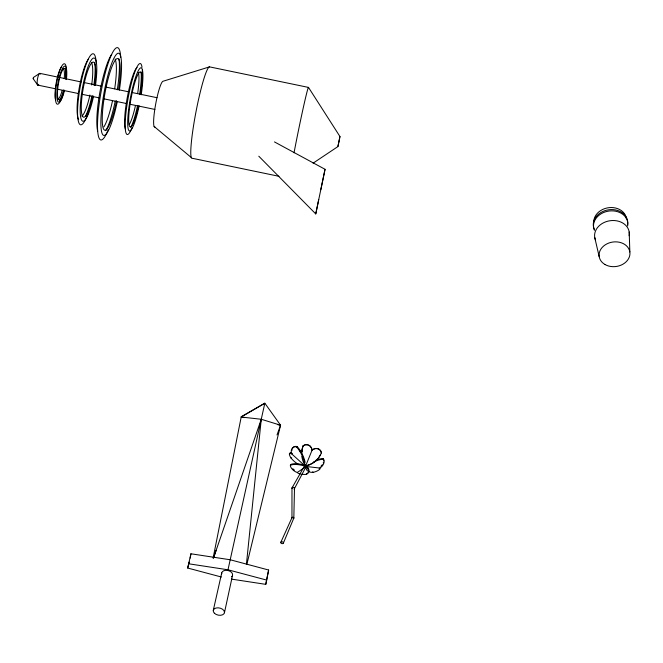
<?xml version="1.0" encoding="UTF-8"?>
<svg xmlns="http://www.w3.org/2000/svg" width="663" height="663" viewBox="0 0 663 663"><rect width="100%" height="100%" fill="white"/><g stroke="black" fill="none" stroke-linecap="round" stroke-linejoin="round"><path stroke-width="0.99" d="M291.952 517.878L291.985 488.217M293.825 517.927L294.496 488.266M33.515 77.927L33.399 77.472L33.2 78.723L37.584 84.939M246.404 564.445L261.255 419.265L264.835 403.203L280.565 425.223L246.818 564.528M305.618 466.064A21.995 21.481 7.8 0 0 321.323 452.995L321.356 452.754A5.776 5.238 -35.1 0 0 312.969 449.373L312.14 450.011L305.618 466.064A22.02 21.514 15.3 0 1 301.822 456.26M258.777 156.195L315.754 213.925L318.721 199.555M221.351 577.001L187.687 568.034L190.927 553.787L230.202 559.763L268.631 570.023L265.772 584.352L231.362 579.089M190.215 558.08L190.927 553.787M154.877 127.014A23.288 3.216 -79.4 0 1 155.573 104.646A23.288 3.216 -79.4 0 1 163.115 81.234L209.525 66.864L308.502 87.417L339.986 136.578L337.89 146.598L313.093 163.164M274.482 141.923L325.044 169.289L320.826 189.693M265.772 584.352L268.631 570.023M33.498 78.101L33.2 78.723M213.105 558.105L241.266 416.704L264.835 403.203L241.208 417.019L244.233 417.649M301.673 454.503A22.02 21.514 15.3 0 1 303.157 445.901L303.198 445.669A5.801 5.403 68.3 0 1 312.14 450.011M338.909 141.857L337.89 146.598M338.959 141.327L339.696 137.871M325.044 169.289L315.754 213.925M224.45 612.745L232.564 575.194A5.536 3.638 12.3 0 0 227.136 570.371A5.536 3.638 12.3 0 0 221.732 573.893M188.4 563.741L227.989 569.782L261.255 419.265L280.565 425.223L277.01 434.928M339.854 137.125L339.986 136.578M213.279 610.408L221.724 572.931M187.687 568.034L189.204 562.058M213.627 557.616L261.255 419.265L241.208 417.019M213.378 558.196L216.088 550.414M301.466 474.202A5.702 1.575 4.5 0 0 306.356 474.327L306.654 473.564M306.463 465.724L306.165 466.495A21.746 7.707 21.8 0 1 306.356 474.327M300.513 474.028A5.702 1.575 4.5 0 1 297.347 472.429A5.727 2.627 40.8 0 1 292.532 469.512A5.727 2.627 40.8 0 1 290.394 465.26L290.701 464.498A21.664 7.915 23.5 0 1 304.814 465.219M283.424 542.997A1.351 0.92 10.7 0 0 281.618 541.804A1.351 0.92 10.7 0 0 281.261 543.353A1.351 0.92 10.7 0 0 283.424 542.997L293.825 518.101M280.872 542.218L292.027 517.546M294.397 488.722L306.455 465.89M292.093 487.769L304.914 465.244M297.347 472.429L306.165 466.495A21.664 9.688 -36.1 0 1 309.066 464.465M33.399 77.472L39.407 73.552M290.154 453.069A5.743 1.79 53.5 0 1 292.317 453.509L291.687 453.882A5.743 1.782 53.5 0 0 289.399 453.799A5.743 1.782 53.5 0 0 291.057 458.108L291.687 457.735M296.676 447.036A21.78 12.473 62.3 0 1 305.055 465.948L291.687 453.882A5.785 4.484 69.5 0 1 292.192 448.263A5.785 4.484 69.5 0 1 296.676 447.036L297.306 446.671A21.771 12.481 62.3 0 1 305.162 462.326M316.185 460.039A21.647 9.696 -36.1 0 1 322.939 458.556L323.378 459.21A5.735 3.423 -52.3 0 1 323.685 463.619A5.735 3.423 -52.3 0 1 319.781 468.053L306.099 466.479A21.821 9.481 -34.5 0 0 307.64 470.987M39.805 73.353L81.226 81.963M84.259 82.593L101.431 86.157M105.475 87.002L128.713 91.825M132.757 92.671L157.007 97.701M37.915 85.129L55.062 88.693M57.076 89.107L78.259 93.508M82.287 94.345L99.433 97.909M103.469 98.746L126.666 103.569M129.691 104.199L154.902 109.436M278.957 176.3L192.452 158.316A46.601 4.89 -79.1 0 1 195.577 113.978A46.601 4.89 -79.1 0 1 209.525 66.864M277.54 424.593L280.565 425.223M227.989 569.782L266.741 580.108M154.131 126.476L191.309 157.537M312.762 471.7L313.201 472.354A5.702 1.641 -19.1 0 0 318.588 470.183A5.702 1.641 -19.1 0 0 319.781 468.053M594.728 237.462L599.195 256.697M629.195 232.025L629.85 251.99M594.205 229.149A17.313 14.006 -9.2 0 1 608.883 209.757A17.313 14.006 -9.2 0 1 627.571 224.732M595.507 240.097A17.445 14.039 -8.9 0 1 610.325 220.696A17.445 14.039 -8.9 0 1 629.146 235.721M594.421 230.351A17.255 13.956 -9.2 0 1 609.048 211.041A17.255 13.956 -9.2 0 1 627.67 225.95M593.816 221.873A16.393 13.285 -9.3 0 1 609.115 207.643A16.393 13.285 -9.3 0 1 626.336 218.4M299.933 450.948A4.392 3.738 59.7 0 1 302.03 451.08M307.831 467.432A21.738 7.716 21.8 0 1 307.947 472.769M294.397 470.1A5.727 2.635 40.8 0 1 292.839 468.749M290.709 465.086A5.727 2.635 40.8 0 1 290.701 464.498M290.394 465.26A21.664 7.906 23.6 0 1 304.516 465.99M300.165 451.105A4.392 3.738 59.7 0 1 302.262 451.644M292.002 518.052A0.953 0.655 10.4 0 1 292.474 517.264A0.953 0.655 10.4 0 1 293.701 517.637A0.953 0.655 10.4 0 1 293.444 518.491M292.06 488.457A1.276 0.895 10.5 0 1 292.698 487.38A1.276 0.895 10.5 0 1 294.331 487.877A1.276 0.895 10.5 0 1 293.982 489.045M304.839 465.55A0.854 0.613 10.1 0 1 305.03 465.119M313.624 461.962A21.664 9.688 -36.1 0 1 323.378 459.21M313.201 472.354A21.821 9.481 -34.5 0 1 308.312 471.451M322.939 458.556A5.735 3.423 -52.4 0 1 323.726 460.387M323.544 462.07A5.735 3.423 -52.4 0 1 323.237 462.965M322.268 464.738A5.735 3.423 -52.4 0 1 320.909 466.28M319.508 468.277A5.702 1.649 -19.1 0 1 319.21 468.675M298.135 464.158A22.061 12.191 61.7 0 1 291.057 458.108M290.029 453.931A5.743 1.79 53.5 0 1 290.029 453.434M291.902 450.484A5.776 4.484 69.5 0 1 292.068 449.531M292.375 448.66A5.776 4.484 69.5 0 1 297.306 446.671M303.157 445.901A5.81 5.403 68.3 0 1 312.099 450.243A5.785 5.238 -35.1 0 1 317.834 448.826A5.785 5.238 -35.1 0 1 321.323 452.995M301.731 452.506A22.003 21.498 15.3 0 1 303.198 445.669M320.635 454.362A21.978 21.465 7.8 0 1 318.812 457.362M317.71 458.746A21.978 21.465 7.8 0 1 307.392 465.376M306.712 467.249A16.558 1.276 40.9 0 1 307.218 467.805M307.988 468.724A16.558 1.276 40.9 0 1 308.254 469.081M63.549 92.679A20.553 4.442 -80.1 0 1 55.651 100.942A20.553 4.442 -80.1 0 1 59.728 70.684A20.553 4.442 -80.1 0 1 66.515 70.659M66.267 77.422A20.553 4.442 -80.1 0 1 66.06 79.436M55.667 100.188A18.291 3.961 -80.2 0 1 56.214 82.842A18.291 3.961 -80.2 0 1 61.601 66.731M38.752 84.317A5.967 1.392 -80.3 0 1 37.161 83.041A5.967 1.392 -80.3 0 1 38.379 75.466A5.967 1.392 -80.3 0 1 40.377 74.148M117.293 101.547A41.736 7.343 -79.8 0 1 101.066 128A41.736 7.343 -79.8 0 1 113.622 58.866A41.736 7.343 -79.8 0 1 119.365 90.143M116.564 100.668A36.374 6.398 -79.8 0 1 102.433 123.948A36.374 6.398 -79.8 0 1 113.174 63.872A36.374 6.398 -79.8 0 1 118.544 89.588M93.533 96.326A32.097 6.232 -79.9 0 1 80.422 115.387A32.097 6.232 -79.9 0 1 89.828 62.595A32.097 6.232 -79.9 0 1 95.489 85.303M92.886 95.629A27.97 5.428 -79.9 0 1 81.491 112.122A27.97 5.428 -79.9 0 1 89.646 66.176A27.97 5.428 -79.9 0 1 94.66 85.618M65.471 68.927A17.918 3.87 -80.1 0 1 65.596 78.267M63.656 89.903A17.918 3.87 -80.1 0 1 59.537 100.594M63.308 68.422A15.945 3.456 -80.2 0 1 64.236 78.715M62.123 90.591A15.945 3.456 -80.2 0 1 57.797 99.491M294.032 152.805A46.609 1.243 -78.5 0 1 308.502 87.417M108.351 129.434A46.899 8.329 -79.8 0 1 97.502 125.73A46.899 8.329 -79.8 0 1 108.293 62.886A46.899 8.329 -79.8 0 1 120.732 57.325M97.668 131.183A41.736 7.475 -79.8 0 1 99.989 91.585A41.736 7.475 -79.8 0 1 111.674 54.407M88.245 112.917A36.067 7.044 -79.9 0 1 77.654 115.81A36.067 7.044 -79.9 0 1 85.618 65.62A36.067 7.044 -79.9 0 1 96.201 62.794M78.673 119.705A32.097 6.307 -80 0 1 78.831 90.218A32.097 6.307 -80 0 1 88.527 58.99M118.975 58.825A40.874 7.26 -79.8 0 1 117.285 89.828M115.254 101.008A40.874 7.26 -79.8 0 1 105.798 130.694M115.08 59.015A36.374 6.514 -79.8 0 1 114.682 88.784M112.495 100.851A36.374 6.514 -79.8 0 1 103.876 126.906M94.635 62.438A31.434 6.141 -79.9 0 1 93.864 85.088M91.942 95.886A31.434 6.141 -79.9 0 1 85.469 116.232M91.552 62.637A27.97 5.495 -80 0 1 91.676 84.997M89.903 95.008A27.97 5.495 -80 0 1 81.905 116.124M63.839 90.947A15.945 3.431 -80.1 0 1 57.573 96.127A15.945 3.431 -80.1 0 1 62.007 71.19A15.945 3.431 -80.1 0 1 65.952 79.071M64.568 90.201A18.291 3.937 -80.1 0 1 57.026 98.646A18.291 3.937 -80.1 0 1 61.858 69.615A18.291 3.937 -80.1 0 1 66.549 78.325M139.172 105.815A32.097 5.039 -79.6 0 1 127.744 125.216A32.097 5.039 -79.6 0 1 137.44 72.482A32.097 5.039 -79.6 0 1 141.194 94.801M138.459 106.121A27.97 4.392 -79.6 0 1 128.73 121.743A27.97 4.392 -79.6 0 1 137.084 76.228A27.97 4.392 -79.6 0 1 140.655 94.146M132.061 127.661A36.067 5.702 -79.6 0 1 125.174 124.23A36.067 5.702 -79.6 0 1 132.741 78.35A36.067 5.702 -79.6 0 1 142.023 67.261M142.288 70.104A36.067 5.702 -79.6 0 1 142.313 75.126M125.564 129.442A32.097 5.113 -79.6 0 1 127.304 97.395A32.097 5.113 -79.6 0 1 137.05 67.51M141.078 72.085A31.434 4.973 -79.6 0 1 139.586 94.585M137.606 105.376A31.434 4.973 -79.6 0 1 130.818 127.271M138.26 72.342A27.97 4.459 -79.6 0 1 137.664 93.524M135.476 105.5A27.97 4.459 -79.6 0 1 129.326 124.453M232.191 576.081A5.536 3.638 12.3 0 1 231.478 576.827M604.954 264.496A15.506 12.348 -8.2 0 0 629.8 255.23A15.506 12.348 -8.2 0 0 608.775 243.056A15.506 12.348 -8.2 0 0 604.954 264.496M214.414 613.258A5.71 3.638 12.3 0 0 224.077 613.623A5.71 3.638 12.3 0 0 218.119 607.814A5.71 3.638 12.3 0 0 214.414 613.258"/></g></svg>
